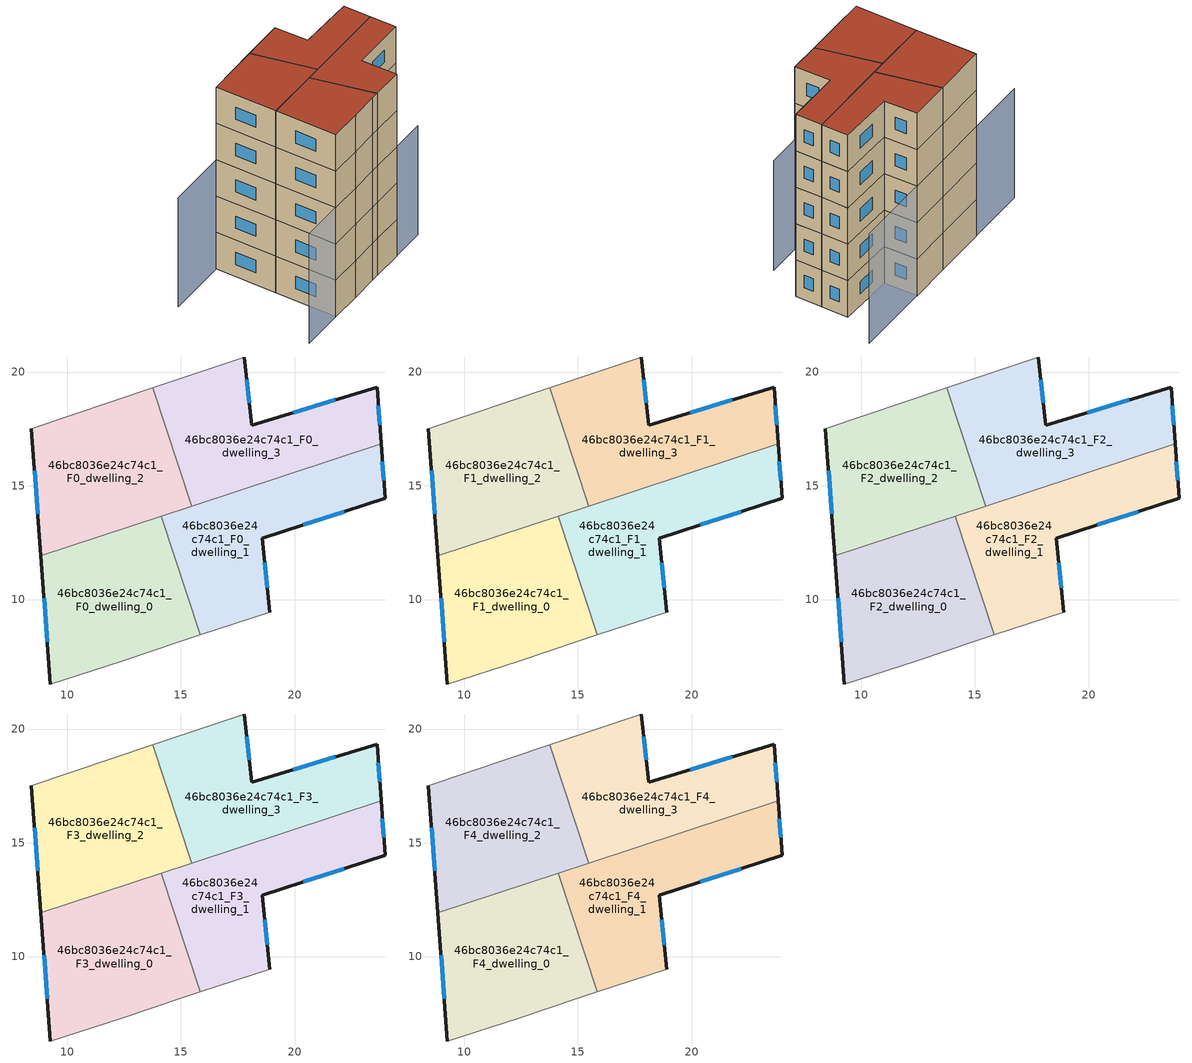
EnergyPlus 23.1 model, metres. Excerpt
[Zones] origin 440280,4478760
46bc8036e24c74c1_F0_dwelling_0
 floor ground (EU_floor_Construction): 14.13,13.67 15.85,8.45 15.06,8.19 12.4,7.29 9.27,6.29 8.85,11.92 z0
 wall outside (EU_wall_Construction): 8.85,11.92 9.27,6.29 z0:3
 wall to 46bc8036e24c74c1_F0_dwelling_1 (EU_wall_Construction): 15.85,8.45 14.13,13.67 z0:3
 wall adiabatic (EU_wall_Construction): 9.27,6.29 12.4,7.29 15.06,8.19 15.85,8.45 z0:3
 wall to 46bc8036e24c74c1_F0_dwelling_2 (EU_wall_Construction): 14.13,13.67 8.85,11.92 z0:3
 window (EU_Window_Construction): 8.99,10.05 9.13,8.15 z0.99:2.01
46bc8036e24c74c1_F0_dwelling_1
 floor ground (EU_floor_Construction): 23.8,16.86 23.98,14.45 18.59,12.69 18.9,9.44 15.85,8.45 14.13,13.67 z0
 wall outside (EU_wall_Construction): 18.9,9.44 18.59,12.69 23.98,14.45 23.8,16.86 z0:3
 wall adiabatic (EU_wall_Construction): 15.85,8.45 18.9,9.44 z0:3
 wall to 46bc8036e24c74c1_F0_dwelling_3 (EU_wall_Construction): 23.8,16.86 15.47,14.11 z0:3
 wall to 46bc8036e24c74c1_F0_dwelling_2 (EU_wall_Construction): 15.47,14.11 14.13,13.66 z0:3
 window (EU_Window_Construction): 23.92,15.25 23.86,16.06 / 20.38,13.28 22.19,13.87 / 18.8,10.52 18.69,11.62 z0.99:2.01
46bc8036e24c74c1_F0_dwelling_2
 floor ground (EU_floor_Construction): 13.76,19.3 15.47,14.11 8.85,11.92 8.43,17.51 z0
 wall outside (EU_wall_Construction): 8.43,17.51 8.85,11.92 z0:3
 wall to 46bc8036e24c74c1_F0_dwelling_3 (EU_wall_Construction): 15.47,14.11 13.76,19.3 z0:3
 wall adiabatic (EU_wall_Construction): 13.76,19.3 8.43,17.51 z0:3
 window (EU_Window_Construction): 8.57,15.66 8.71,13.78 z0.99:2.01
46bc8036e24c74c1_F0_dwelling_3
 floor ground (EU_floor_Construction): 23.63,19.34 23.8,16.86 15.47,14.11 13.76,19.3 17.8,20.66 18.11,17.66 z0
 wall outside (EU_wall_Construction): 23.8,16.86 23.63,19.34 18.11,17.66 17.8,20.66 z0:3
 wall adiabatic (EU_wall_Construction): 17.8,20.66 13.76,19.3 z0:3
 window (EU_Window_Construction): 18.01,18.65 17.9,19.67 / 21.8,18.78 19.94,18.22 / 23.75,17.68 23.69,18.51 z0.99:2.01
46bc8036e24c74c1_F1_dwelling_0
 floor to 46bc8036e24c74c1_F0_dwelling_0 (EU_floor_Construction): 14.13,13.67 15.85,8.45 15.06,8.19 12.4,7.29 9.27,6.29 8.85,11.92 z3
 wall outside (EU_wall_Construction): 8.85,11.92 9.27,6.29 z3:6
 wall to 46bc8036e24c74c1_F1_dwelling_1 (EU_wall_Construction): 15.85,8.45 14.13,13.67 z3:6
 wall adiabatic (EU_wall_Construction): 9.27,6.29 12.4,7.29 15.06,8.19 15.85,8.45 z3:6
 wall to 46bc8036e24c74c1_F1_dwelling_2 (EU_wall_Construction): 14.13,13.67 8.85,11.92 z3:6
 window (EU_Window_Construction): 8.99,10.05 9.13,8.15 z3.99:5.01
46bc8036e24c74c1_F1_dwelling_1
 floor to 46bc8036e24c74c1_F0_dwelling_1 (EU_floor_Construction): 23.8,16.86 23.98,14.45 18.59,12.69 18.9,9.44 15.85,8.45 14.13,13.67 z3
 wall outside (EU_wall_Construction): 18.9,9.44 18.59,12.69 23.98,14.45 23.8,16.86 z3:6
 wall adiabatic (EU_wall_Construction): 15.85,8.45 18.9,9.44 z3:6
 wall to 46bc8036e24c74c1_F1_dwelling_3 (EU_wall_Construction): 23.8,16.86 15.47,14.11 z3:6
 wall to 46bc8036e24c74c1_F1_dwelling_2 (EU_wall_Construction): 15.47,14.11 14.13,13.66 z3:6
 window (EU_Window_Construction): 23.92,15.25 23.86,16.06 / 20.38,13.28 22.19,13.87 / 18.8,10.52 18.69,11.62 z3.99:5.01
46bc8036e24c74c1_F1_dwelling_2
 floor to 46bc8036e24c74c1_F0_dwelling_2 (EU_floor_Construction): 13.76,19.3 15.47,14.11 8.85,11.92 8.43,17.51 z3
 wall outside (EU_wall_Construction): 8.43,17.51 8.85,11.92 z3:6
 wall to 46bc8036e24c74c1_F1_dwelling_3 (EU_wall_Construction): 15.47,14.11 13.76,19.3 z3:6
 wall adiabatic (EU_wall_Construction): 13.76,19.3 8.43,17.51 z3:6
 window (EU_Window_Construction): 8.57,15.66 8.71,13.78 z3.99:5.01
46bc8036e24c74c1_F1_dwelling_3
 floor to 46bc8036e24c74c1_F0_dwelling_3 (EU_floor_Construction): 23.63,19.34 23.8,16.86 15.47,14.11 13.76,19.3 17.8,20.66 18.11,17.66 z3
 wall outside (EU_wall_Construction): 23.8,16.86 23.63,19.34 18.11,17.66 17.8,20.66 z3:6
 wall adiabatic (EU_wall_Construction): 17.8,20.66 13.76,19.3 z3:6
 window (EU_Window_Construction): 18.01,18.65 17.9,19.67 / 21.8,18.78 19.94,18.22 / 23.75,17.68 23.69,18.51 z3.99:5.01
46bc8036e24c74c1_F2_dwelling_0
 floor to 46bc8036e24c74c1_F1_dwelling_0 (EU_floor_Construction): 14.13,13.67 15.85,8.45 15.06,8.19 12.4,7.29 9.27,6.29 8.85,11.92 z6
 wall outside (EU_wall_Construction): 8.85,11.92 9.27,6.29 z6:9
 wall to 46bc8036e24c74c1_F2_dwelling_1 (EU_wall_Construction): 15.85,8.45 14.13,13.67 z6:9
 wall adiabatic (EU_wall_Construction): 9.27,6.29 12.4,7.29 15.06,8.19 15.85,8.45 z6:9
 wall to 46bc8036e24c74c1_F2_dwelling_2 (EU_wall_Construction): 14.13,13.67 8.85,11.92 z6:9
 window (EU_Window_Construction): 8.99,10.05 9.13,8.15 z6.99:8.01
46bc8036e24c74c1_F2_dwelling_1
 floor to 46bc8036e24c74c1_F1_dwelling_1 (EU_floor_Construction): 23.8,16.86 23.98,14.45 18.59,12.69 18.9,9.44 15.85,8.45 14.13,13.67 z6
 wall outside (EU_wall_Construction): 18.9,9.44 18.59,12.69 23.98,14.45 23.8,16.86 z6:9
 wall adiabatic (EU_wall_Construction): 15.85,8.45 18.9,9.44 z6:9
 wall to 46bc8036e24c74c1_F2_dwelling_3 (EU_wall_Construction): 23.8,16.86 15.47,14.11 z6:9
 wall to 46bc8036e24c74c1_F2_dwelling_2 (EU_wall_Construction): 15.47,14.11 14.13,13.66 z6:9
 window (EU_Window_Construction): 23.92,15.25 23.86,16.06 / 20.38,13.28 22.19,13.87 / 18.8,10.52 18.69,11.62 z6.99:8.01
46bc8036e24c74c1_F2_dwelling_2
 floor to 46bc8036e24c74c1_F1_dwelling_2 (EU_floor_Construction): 13.76,19.3 15.47,14.11 8.85,11.92 8.43,17.51 z6
 wall outside (EU_wall_Construction): 8.43,17.51 8.85,11.92 z6:9
 wall to 46bc8036e24c74c1_F2_dwelling_3 (EU_wall_Construction): 15.47,14.11 13.76,19.3 z6:9
 wall adiabatic (EU_wall_Construction): 13.76,19.3 8.43,17.51 z6:9
 window (EU_Window_Construction): 8.57,15.66 8.71,13.78 z6.99:8.01
46bc8036e24c74c1_F2_dwelling_3
 floor to 46bc8036e24c74c1_F1_dwelling_3 (EU_floor_Construction): 23.63,19.34 23.8,16.86 15.47,14.11 13.76,19.3 17.8,20.66 18.11,17.66 z6
 wall outside (EU_wall_Construction): 23.8,16.86 23.63,19.34 18.11,17.66 17.8,20.66 z6:9
 wall adiabatic (EU_wall_Construction): 17.8,20.66 13.76,19.3 z6:9
 window (EU_Window_Construction): 18.01,18.65 17.9,19.67 / 21.8,18.78 19.94,18.22 / 23.75,17.68 23.69,18.51 z6.99:8.01
46bc8036e24c74c1_F3_dwelling_0
 floor to 46bc8036e24c74c1_F2_dwelling_0 (EU_floor_Construction): 14.13,13.67 15.85,8.45 15.06,8.19 12.4,7.29 9.27,6.29 8.85,11.92 z9
 wall outside (EU_wall_Construction): 8.85,11.92 9.27,6.29 z9:12
 wall to 46bc8036e24c74c1_F3_dwelling_1 (EU_wall_Construction): 15.85,8.45 14.13,13.67 z9:12
 wall adiabatic (EU_wall_Construction): 9.27,6.29 12.4,7.29 15.06,8.19 15.85,8.45 z9:12
 wall to 46bc8036e24c74c1_F3_dwelling_2 (EU_wall_Construction): 14.13,13.67 8.85,11.92 z9:12
 window (EU_Window_Construction): 8.99,10.05 9.13,8.15 z9.99:11.01
46bc8036e24c74c1_F3_dwelling_1
 floor to 46bc8036e24c74c1_F2_dwelling_1 (EU_floor_Construction): 23.8,16.86 23.98,14.45 18.59,12.69 18.9,9.44 15.85,8.45 14.13,13.67 z9
 wall outside (EU_wall_Construction): 18.9,9.44 18.59,12.69 23.98,14.45 23.8,16.86 z9:12
 wall adiabatic (EU_wall_Construction): 15.85,8.45 18.9,9.44 z9:12
 wall to 46bc8036e24c74c1_F3_dwelling_3 (EU_wall_Construction): 23.8,16.86 15.47,14.11 z9:12
 wall to 46bc8036e24c74c1_F3_dwelling_2 (EU_wall_Construction): 15.47,14.11 14.13,13.66 z9:12
 window (EU_Window_Construction): 23.92,15.25 23.86,16.06 / 20.38,13.28 22.19,13.87 / 18.8,10.52 18.69,11.62 z9.99:11.01
46bc8036e24c74c1_F3_dwelling_2
 floor to 46bc8036e24c74c1_F2_dwelling_2 (EU_floor_Construction): 13.76,19.3 15.47,14.11 8.85,11.92 8.43,17.51 z9
 wall outside (EU_wall_Construction): 8.43,17.51 8.85,11.92 z9:12
 wall to 46bc8036e24c74c1_F3_dwelling_3 (EU_wall_Construction): 15.47,14.11 13.76,19.3 z9:12
 wall adiabatic (EU_wall_Construction): 13.76,19.3 8.43,17.51 z9:12
 window (EU_Window_Construction): 8.57,15.66 8.71,13.78 z9.99:11.01
46bc8036e24c74c1_F3_dwelling_3
 floor to 46bc8036e24c74c1_F2_dwelling_3 (EU_floor_Construction): 23.63,19.34 23.8,16.86 15.47,14.11 13.76,19.3 17.8,20.66 18.11,17.66 z9
 wall outside (EU_wall_Construction): 23.8,16.86 23.63,19.34 18.11,17.66 17.8,20.66 z9:12
 wall adiabatic (EU_wall_Construction): 17.8,20.66 13.76,19.3 z9:12
 window (EU_Window_Construction): 18.01,18.65 17.9,19.67 / 21.8,18.78 19.94,18.22 / 23.75,17.68 23.69,18.51 z9.99:11.01
46bc8036e24c74c1_F4_dwelling_0
 floor to 46bc8036e24c74c1_F3_dwelling_0 (EU_floor_Construction): 14.13,13.67 15.85,8.45 15.06,8.19 12.4,7.29 9.27,6.29 8.85,11.92 z12
 wall outside (EU_wall_Construction): 8.85,11.92 9.27,6.29 z12:15
 wall to 46bc8036e24c74c1_F4_dwelling_1 (EU_wall_Construction): 15.85,8.45 14.13,13.67 z12:15
 wall adiabatic (EU_wall_Construction): 9.27,6.29 12.4,7.29 15.06,8.19 15.85,8.45 z12:15
 wall to 46bc8036e24c74c1_F4_dwelling_2 (EU_wall_Construction): 14.13,13.67 8.85,11.92 z12:15
 window (EU_Window_Construction): 8.99,10.05 9.13,8.15 z12.99:14.01
 roof outside (EU_roof_Construction): 15.06,8.19 15.85,8.45 14.13,13.67 8.85,11.92 9.27,6.29 12.4,7.29 z15
46bc8036e24c74c1_F4_dwelling_1
 floor to 46bc8036e24c74c1_F3_dwelling_1 (EU_floor_Construction): 23.8,16.86 23.98,14.45 18.59,12.69 18.9,9.44 15.85,8.45 14.13,13.67 z12
 wall outside (EU_wall_Construction): 18.9,9.44 18.59,12.69 23.98,14.45 23.8,16.86 z12:15
 wall adiabatic (EU_wall_Construction): 15.85,8.45 18.9,9.44 z12:15
 wall to 46bc8036e24c74c1_F4_dwelling_3 (EU_wall_Construction): 23.8,16.86 15.47,14.11 z12:15
 wall to 46bc8036e24c74c1_F4_dwelling_2 (EU_wall_Construction): 15.47,14.11 14.13,13.66 z12:15
 window (EU_Window_Construction): 23.92,15.25 23.86,16.06 / 20.38,13.28 22.19,13.87 / 18.8,10.52 18.69,11.62 z12.99:14.01
 roof outside (EU_roof_Construction): 18.9,9.44 18.59,12.69 23.98,14.45 23.8,16.86 14.13,13.67 15.85,8.45 z15
46bc8036e24c74c1_F4_dwelling_2
 floor to 46bc8036e24c74c1_F3_dwelling_2 (EU_floor_Construction): 13.76,19.3 15.47,14.11 8.85,11.92 8.43,17.51 z12
 wall outside (EU_wall_Construction): 8.43,17.51 8.85,11.92 z12:15
 wall to 46bc8036e24c74c1_F4_dwelling_3 (EU_wall_Construction): 15.47,14.11 13.76,19.3 z12:15
 wall adiabatic (EU_wall_Construction): 13.76,19.3 8.43,17.51 z12:15
 window (EU_Window_Construction): 8.57,15.66 8.71,13.78 z12.99:14.01
 roof outside (EU_roof_Construction): 15.47,14.11 13.76,19.3 8.43,17.51 8.85,11.92 z15
46bc8036e24c74c1_F4_dwelling_3
 floor to 46bc8036e24c74c1_F3_dwelling_3 (EU_floor_Construction): 23.63,19.34 23.8,16.86 15.47,14.11 13.76,19.3 17.8,20.66 18.11,17.66 z12
 wall outside (EU_wall_Construction): 23.8,16.86 23.63,19.34 18.11,17.66 17.8,20.66 z12:15
 wall adiabatic (EU_wall_Construction): 17.8,20.66 13.76,19.3 z12:15
 window (EU_Window_Construction): 18.01,18.65 17.9,19.67 / 21.8,18.78 19.94,18.22 / 23.75,17.68 23.69,18.51 z12.99:14.01
 roof outside (EU_roof_Construction): 23.8,16.86 23.63,19.34 18.11,17.66 17.8,20.66 13.76,19.3 15.47,14.11 z15
shading: 5.1,4.91 22.26,10.57 / 25.32,23.12 2.4,15.51 z0:9
[Building]
EU S2 Campaign: North Axis=0; Terrain=City; Solar Distribution=FullExterior
[Site:Location]
Madrid: Latitude=40.5; Longitude=-3.5; Time Zone=1; Elevation=609
[SizingPeriod:WeatherFileDays]
AnnualSizingPeriod: Begin Month=1; Begin Day of Month=1; End Month=12; End Day of Month=31; Day of Week for Start Day=Monday; Use Weather File Daylight Saving Period=No; Use Weather File Rain and Snow Indicators=No
[MATERIAL]
EU_InternalMass_Material: Roughness=MediumRough; Thickness=0.1; Conductivity=1; Density=1800; Specific Heat=900; Thermal Absorptance=0.9; Solar Absorptance=0.7; Visible Absorptance=0.7
[MATERIAL:NOMASS] Roughness=MediumRough; Thermal Absorptance=0.9; Solar Absorptance=0.7; Visible Absorptance=0.7
Name | Thermal Resistance
EU_wall_NoMass | 0.609216
EU_roof_NoMass | 0.513268
EU_floor_NoMass | 0.568163
[WINDOWMATERIAL:SIMPLEGLAZINGSYSTEM]
EU_Window_SimpleGlazing: UFactor=5.50606; Solar Heat Gain Coefficient=0.85; Visible Transmittance=0.85
[CONSTRUCTION]
EU_wall_Construction: EU_wall_NoMass
EU_roof_Construction: EU_roof_NoMass
EU_floor_Construction: EU_floor_NoMass
EU_InternalMass_Construction: EU_InternalMass_Material
EU_Window_Construction: EU_Window_SimpleGlazing
[ZONE] Type=1; Multiplier=1; Ceiling Height=autocalculate; Floor Area=autocalculate; Part of Total Floor Area=Yes
Name | Volume
46bc8036e24c74c1_F0_dwelling_0; 46bc8036e24c74c1_F1_dwelling_0; 46bc8036e24c74c1_F2_dwelling_0; 46bc8036e24c74c1_F3_dwelling_0; 46bc8036e24c74c1_F4_dwelling_0 | 103.02
46bc8036e24c74c1_F0_dwelling_1; 46bc8036e24c74c1_F1_dwelling_1; 46bc8036e24c74c1_F2_dwelling_1; 46bc8036e24c74c1_F3_dwelling_1; 46bc8036e24c74c1_F4_dwelling_1 | 103.01
46bc8036e24c74c1_F0_dwelling_2; 46bc8036e24c74c1_F1_dwelling_2; 46bc8036e24c74c1_F2_dwelling_2; 46bc8036e24c74c1_F3_dwelling_2; 46bc8036e24c74c1_F4_dwelling_2 | 103.011
46bc8036e24c74c1_F0_dwelling_3; 46bc8036e24c74c1_F1_dwelling_3; 46bc8036e24c74c1_F2_dwelling_3; 46bc8036e24c74c1_F3_dwelling_3; 46bc8036e24c74c1_F4_dwelling_3 | 103.016
[INTERNALMASS] Construction=EU_InternalMass_Construction
Name | Zone or ZoneList | Surface Area
46bc8036e24c74c1_F0_dwelling_0_EU_InternalMass | 46bc8036e24c74c1_F0_dwelling_0 | 34.3398
46bc8036e24c74c1_F0_dwelling_1_EU_InternalMass | 46bc8036e24c74c1_F0_dwelling_1 | 34.3367
46bc8036e24c74c1_F0_dwelling_2_EU_InternalMass | 46bc8036e24c74c1_F0_dwelling_2 | 34.337
46bc8036e24c74c1_F0_dwelling_3_EU_InternalMass | 46bc8036e24c74c1_F0_dwelling_3 | 34.3387
46bc8036e24c74c1_F1_dwelling_0_EU_InternalMass | 46bc8036e24c74c1_F1_dwelling_0 | 34.3398
46bc8036e24c74c1_F1_dwelling_1_EU_InternalMass | 46bc8036e24c74c1_F1_dwelling_1 | 34.3367
46bc8036e24c74c1_F1_dwelling_2_EU_InternalMass | 46bc8036e24c74c1_F1_dwelling_2 | 34.337
46bc8036e24c74c1_F1_dwelling_3_EU_InternalMass | 46bc8036e24c74c1_F1_dwelling_3 | 34.3387
46bc8036e24c74c1_F2_dwelling_0_EU_InternalMass | 46bc8036e24c74c1_F2_dwelling_0 | 34.3398
46bc8036e24c74c1_F2_dwelling_1_EU_InternalMass | 46bc8036e24c74c1_F2_dwelling_1 | 34.3367
46bc8036e24c74c1_F2_dwelling_2_EU_InternalMass | 46bc8036e24c74c1_F2_dwelling_2 | 34.337
46bc8036e24c74c1_F2_dwelling_3_EU_InternalMass | 46bc8036e24c74c1_F2_dwelling_3 | 34.3387
46bc8036e24c74c1_F3_dwelling_0_EU_InternalMass | 46bc8036e24c74c1_F3_dwelling_0 | 34.3398
46bc8036e24c74c1_F3_dwelling_1_EU_InternalMass | 46bc8036e24c74c1_F3_dwelling_1 | 34.3367
46bc8036e24c74c1_F3_dwelling_2_EU_InternalMass | 46bc8036e24c74c1_F3_dwelling_2 | 34.337
46bc8036e24c74c1_F3_dwelling_3_EU_InternalMass | 46bc8036e24c74c1_F3_dwelling_3 | 34.3387
46bc8036e24c74c1_F4_dwelling_0_EU_InternalMass | 46bc8036e24c74c1_F4_dwelling_0 | 34.3398
46bc8036e24c74c1_F4_dwelling_1_EU_InternalMass | 46bc8036e24c74c1_F4_dwelling_1 | 34.3367
46bc8036e24c74c1_F4_dwelling_2_EU_InternalMass | 46bc8036e24c74c1_F4_dwelling_2 | 34.337
46bc8036e24c74c1_F4_dwelling_3_EU_InternalMass | 46bc8036e24c74c1_F4_dwelling_3 | 34.3387
[OTHEREQUIPMENT] Fuel Type=Electricity; Design Level Calculation Method=Watts/Area; Power per Zone Floor Area=1; Fraction Latent=0; Fraction Radiant=0; Fraction Lost=0; Carbon Dioxide Generation Rate=0; EndUse Subcategory=EU_Step8_InternalGains
Name | Zone or ZoneList or Space or SpaceList | Schedule
EU_Step8_InternalGain_46bc8036e24c74c1_F0_dwelling_0_f000 | 46bc8036e24c74c1_F0_dwelling_0 | EU_Step8_GainSchedule_46bc8036e24c74c1_F0_dwelling_0_f000
EU_Step8_InternalGain_46bc8036e24c74c1_F0_dwelling_1_f000 | 46bc8036e24c74c1_F0_dwelling_1 | EU_Step8_GainSchedule_46bc8036e24c74c1_F0_dwelling_1_f000
EU_Step8_InternalGain_46bc8036e24c74c1_F0_dwelling_2_f000 | 46bc8036e24c74c1_F0_dwelling_2 | EU_Step8_GainSchedule_46bc8036e24c74c1_F0_dwelling_2_f000
EU_Step8_InternalGain_46bc8036e24c74c1_F0_dwelling_3_f000 | 46bc8036e24c74c1_F0_dwelling_3 | EU_Step8_GainSchedule_46bc8036e24c74c1_F0_dwelling_3_f000
EU_Step8_InternalGain_46bc8036e24c74c1_F1_dwelling_0_f000 | 46bc8036e24c74c1_F1_dwelling_0 | EU_Step8_GainSchedule_46bc8036e24c74c1_F1_dwelling_0_f000
EU_Step8_InternalGain_46bc8036e24c74c1_F1_dwelling_1_f000 | 46bc8036e24c74c1_F1_dwelling_1 | EU_Step8_GainSchedule_46bc8036e24c74c1_F1_dwelling_1_f000
EU_Step8_InternalGain_46bc8036e24c74c1_F1_dwelling_2_f000 | 46bc8036e24c74c1_F1_dwelling_2 | EU_Step8_GainSchedule_46bc8036e24c74c1_F1_dwelling_2_f000
EU_Step8_InternalGain_46bc8036e24c74c1_F1_dwelling_3_f000 | 46bc8036e24c74c1_F1_dwelling_3 | EU_Step8_GainSchedule_46bc8036e24c74c1_F1_dwelling_3_f000
EU_Step8_InternalGain_46bc8036e24c74c1_F2_dwelling_0_f000 | 46bc8036e24c74c1_F2_dwelling_0 | EU_Step8_GainSchedule_46bc8036e24c74c1_F2_dwelling_0_f000
EU_Step8_InternalGain_46bc8036e24c74c1_F2_dwelling_1_f000 | 46bc8036e24c74c1_F2_dwelling_1 | EU_Step8_GainSchedule_46bc8036e24c74c1_F2_dwelling_1_f000
EU_Step8_InternalGain_46bc8036e24c74c1_F2_dwelling_2_f000 | 46bc8036e24c74c1_F2_dwelling_2 | EU_Step8_GainSchedule_46bc8036e24c74c1_F2_dwelling_2_f000
EU_Step8_InternalGain_46bc8036e24c74c1_F2_dwelling_3_f000 | 46bc8036e24c74c1_F2_dwelling_3 | EU_Step8_GainSchedule_46bc8036e24c74c1_F2_dwelling_3_f000
EU_Step8_InternalGain_46bc8036e24c74c1_F3_dwelling_0_f000 | 46bc8036e24c74c1_F3_dwelling_0 | EU_Step8_GainSchedule_46bc8036e24c74c1_F3_dwelling_0_f000
EU_Step8_InternalGain_46bc8036e24c74c1_F3_dwelling_1_f000 | 46bc8036e24c74c1_F3_dwelling_1 | EU_Step8_GainSchedule_46bc8036e24c74c1_F3_dwelling_1_f000
EU_Step8_InternalGain_46bc8036e24c74c1_F3_dwelling_2_f000 | 46bc8036e24c74c1_F3_dwelling_2 | EU_Step8_GainSchedule_46bc8036e24c74c1_F3_dwelling_2_f000
EU_Step8_InternalGain_46bc8036e24c74c1_F3_dwelling_3_f000 | 46bc8036e24c74c1_F3_dwelling_3 | EU_Step8_GainSchedule_46bc8036e24c74c1_F3_dwelling_3_f000
EU_Step8_InternalGain_46bc8036e24c74c1_F4_dwelling_0_f000 | 46bc8036e24c74c1_F4_dwelling_0 | EU_Step8_GainSchedule_46bc8036e24c74c1_F4_dwelling_0_f000
EU_Step8_InternalGain_46bc8036e24c74c1_F4_dwelling_1_f000 | 46bc8036e24c74c1_F4_dwelling_1 | EU_Step8_GainSchedule_46bc8036e24c74c1_F4_dwelling_1_f000
EU_Step8_InternalGain_46bc8036e24c74c1_F4_dwelling_2_f000 | 46bc8036e24c74c1_F4_dwelling_2 | EU_Step8_GainSchedule_46bc8036e24c74c1_F4_dwelling_2_f000
EU_Step8_InternalGain_46bc8036e24c74c1_F4_dwelling_3_f000 | 46bc8036e24c74c1_F4_dwelling_3 | EU_Step8_GainSchedule_46bc8036e24c74c1_F4_dwelling_3_f000
[ZONEVENTILATION:DESIGNFLOWRATE] Schedule=EU_AlwaysOn; Design Flow Rate Calculation Method=AirChanges/Hour; Air Changes per Hour=0.752966; Ventilation Type=Natural; Fan Pressure Rise=0; Fan Total Efficiency=1; Constant Term Coefficient=1; Temperature Term Coefficient=0; Velocity Term Coefficient=0; Velocity Squared Term Coefficient=0; Minimum Indoor Temperature=-100; Maximum Indoor Temperature=100; Delta Temperature=-100; Minimum Outdoor Temperature=-100; Maximum Outdoor Temperature=100; Maximum Wind Speed=40
Name | Zone or ZoneList or Space or SpaceList
EU_ConstantAir_46bc8036e24c74c1_F0_dwelling_0 | 46bc8036e24c74c1_F0_dwelling_0
EU_ConstantAir_46bc8036e24c74c1_F0_dwelling_1 | 46bc8036e24c74c1_F0_dwelling_1
EU_ConstantAir_46bc8036e24c74c1_F0_dwelling_2 | 46bc8036e24c74c1_F0_dwelling_2
EU_ConstantAir_46bc8036e24c74c1_F0_dwelling_3 | 46bc8036e24c74c1_F0_dwelling_3
EU_ConstantAir_46bc8036e24c74c1_F1_dwelling_0 | 46bc8036e24c74c1_F1_dwelling_0
EU_ConstantAir_46bc8036e24c74c1_F1_dwelling_1 | 46bc8036e24c74c1_F1_dwelling_1
EU_ConstantAir_46bc8036e24c74c1_F1_dwelling_2 | 46bc8036e24c74c1_F1_dwelling_2
EU_ConstantAir_46bc8036e24c74c1_F1_dwelling_3 | 46bc8036e24c74c1_F1_dwelling_3
EU_ConstantAir_46bc8036e24c74c1_F2_dwelling_0 | 46bc8036e24c74c1_F2_dwelling_0
EU_ConstantAir_46bc8036e24c74c1_F2_dwelling_1 | 46bc8036e24c74c1_F2_dwelling_1
EU_ConstantAir_46bc8036e24c74c1_F2_dwelling_2 | 46bc8036e24c74c1_F2_dwelling_2
EU_ConstantAir_46bc8036e24c74c1_F2_dwelling_3 | 46bc8036e24c74c1_F2_dwelling_3
EU_ConstantAir_46bc8036e24c74c1_F3_dwelling_0 | 46bc8036e24c74c1_F3_dwelling_0
EU_ConstantAir_46bc8036e24c74c1_F3_dwelling_1 | 46bc8036e24c74c1_F3_dwelling_1
EU_ConstantAir_46bc8036e24c74c1_F3_dwelling_2 | 46bc8036e24c74c1_F3_dwelling_2
EU_ConstantAir_46bc8036e24c74c1_F3_dwelling_3 | 46bc8036e24c74c1_F3_dwelling_3
EU_ConstantAir_46bc8036e24c74c1_F4_dwelling_0 | 46bc8036e24c74c1_F4_dwelling_0
EU_ConstantAir_46bc8036e24c74c1_F4_dwelling_1 | 46bc8036e24c74c1_F4_dwelling_1
EU_ConstantAir_46bc8036e24c74c1_F4_dwelling_2 | 46bc8036e24c74c1_F4_dwelling_2
EU_ConstantAir_46bc8036e24c74c1_F4_dwelling_3 | 46bc8036e24c74c1_F4_dwelling_3
[HVACTEMPLATE:THERMOSTAT] Constant Heating Setpoint=20; Constant Cooling Setpoint=50
EU_HeatOnly_46bc8036e24c74c1_F0_dwelling_0; EU_HeatOnly_46bc8036e24c74c1_F0_dwelling_1; EU_HeatOnly_46bc8036e24c74c1_F0_dwelling_2; EU_HeatOnly_46bc8036e24c74c1_F0_dwelling_3; EU_HeatOnly_46bc8036e24c74c1_F1_dwelling_0; EU_HeatOnly_46bc8036e24c74c1_F1_dwelling_1; EU_HeatOnly_46bc8036e24c74c1_F1_dwelling_2; EU_HeatOnly_46bc8036e24c74c1_F1_dwelling_3; EU_HeatOnly_46bc8036e24c74c1_F2_dwelling_0; EU_HeatOnly_46bc8036e24c74c1_F2_dwelling_1; EU_HeatOnly_46bc8036e24c74c1_F2_dwelling_2; EU_HeatOnly_46bc8036e24c74c1_F2_dwelling_3; EU_HeatOnly_46bc8036e24c74c1_F3_dwelling_0; EU_HeatOnly_46bc8036e24c74c1_F3_dwelling_1; EU_HeatOnly_46bc8036e24c74c1_F3_dwelling_2; EU_HeatOnly_46bc8036e24c74c1_F3_dwelling_3; EU_HeatOnly_46bc8036e24c74c1_F4_dwelling_0; EU_HeatOnly_46bc8036e24c74c1_F4_dwelling_1; EU_HeatOnly_46bc8036e24c74c1_F4_dwelling_2; EU_HeatOnly_46bc8036e24c74c1_F4_dwelling_3
[HVACTEMPLATE:ZONE:IDEALLOADSAIRSYSTEM] System Availability Schedule=EU_AlwaysOn; Maximum Heating Supply Air Temperature=50; Minimum Cooling Supply Air Temperature=13; Maximum Heating Supply Air Humidity Ratio=0.0156; Minimum Cooling Supply Air Humidity Ratio=0.0077; Heating Limit=NoLimit; Cooling Limit=NoLimit; Heating Availability Schedule=EU_AlwaysOn; Cooling Availability Schedule=EU_CoolingOff; Dehumidification Control Type=ConstantSensibleHeatRatio; Cooling Sensible Heat Ratio=0.7; Dehumidification Setpoint=60; Humidification Control Type=None; Humidification Setpoint=30; Outdoor Air Method=None; Outdoor Air Flow Rate per Person=0.00944; Outdoor Air Flow Rate per Zone Floor Area=0; Outdoor Air Flow Rate per Zone=0; Demand Controlled Ventilation Type=None; Outdoor Air Economizer Type=NoEconomizer; Heat Recovery Type=None; Sensible Heat Recovery Effectiveness=0.7; Latent Heat Recovery Effectiveness=0.65
Name | Template Thermostat
46bc8036e24c74c1_F0_dwelling_0 | EU_HeatOnly_46bc8036e24c74c1_F0_dwelling_0
46bc8036e24c74c1_F0_dwelling_1 | EU_HeatOnly_46bc8036e24c74c1_F0_dwelling_1
46bc8036e24c74c1_F0_dwelling_2 | EU_HeatOnly_46bc8036e24c74c1_F0_dwelling_2
46bc8036e24c74c1_F0_dwelling_3 | EU_HeatOnly_46bc8036e24c74c1_F0_dwelling_3
46bc8036e24c74c1_F1_dwelling_0 | EU_HeatOnly_46bc8036e24c74c1_F1_dwelling_0
46bc8036e24c74c1_F1_dwelling_1 | EU_HeatOnly_46bc8036e24c74c1_F1_dwelling_1
46bc8036e24c74c1_F1_dwelling_2 | EU_HeatOnly_46bc8036e24c74c1_F1_dwelling_2
46bc8036e24c74c1_F1_dwelling_3 | EU_HeatOnly_46bc8036e24c74c1_F1_dwelling_3
46bc8036e24c74c1_F2_dwelling_0 | EU_HeatOnly_46bc8036e24c74c1_F2_dwelling_0
46bc8036e24c74c1_F2_dwelling_1 | EU_HeatOnly_46bc8036e24c74c1_F2_dwelling_1
46bc8036e24c74c1_F2_dwelling_2 | EU_HeatOnly_46bc8036e24c74c1_F2_dwelling_2
46bc8036e24c74c1_F2_dwelling_3 | EU_HeatOnly_46bc8036e24c74c1_F2_dwelling_3
46bc8036e24c74c1_F3_dwelling_0 | EU_HeatOnly_46bc8036e24c74c1_F3_dwelling_0
46bc8036e24c74c1_F3_dwelling_1 | EU_HeatOnly_46bc8036e24c74c1_F3_dwelling_1
46bc8036e24c74c1_F3_dwelling_2 | EU_HeatOnly_46bc8036e24c74c1_F3_dwelling_2
46bc8036e24c74c1_F3_dwelling_3 | EU_HeatOnly_46bc8036e24c74c1_F3_dwelling_3
46bc8036e24c74c1_F4_dwelling_0 | EU_HeatOnly_46bc8036e24c74c1_F4_dwelling_0
46bc8036e24c74c1_F4_dwelling_1 | EU_HeatOnly_46bc8036e24c74c1_F4_dwelling_1
46bc8036e24c74c1_F4_dwelling_2 | EU_HeatOnly_46bc8036e24c74c1_F4_dwelling_2
46bc8036e24c74c1_F4_dwelling_3 | EU_HeatOnly_46bc8036e24c74c1_F4_dwelling_3
[SIZING:ZONE] Zone Cooling Design Supply Air Temperature Input Method=SupplyAirTemperature; Zone Cooling Design Supply Air Temperature=13; Zone Heating Design Supply Air Temperature Input Method=SupplyAirTemperature; Zone Heating Design Supply Air Temperature=50; Zone Cooling Design Supply Air Humidity Ratio=0.008; Zone Heating Design Supply Air Humidity Ratio=0.008; Cooling Design Air Flow Method=DesignDay; Cooling Design Air Flow Rate=0; Cooling Minimum Air Flow per Zone Floor Area=0.000762; Cooling Minimum Air Flow=0; Cooling Minimum Air Flow Fraction=0.2; Heating Design Air Flow Method=DesignDay; Heating Design Air Flow Rate=0; Heating Maximum Air Flow per Zone Floor Area=0.002032; Heating Maximum Air Flow=0.141576; Heating Maximum Air Flow Fraction=0.3; Account for Dedicated Outdoor Air System=No; Dedicated Outdoor Air System Control Strategy=NeutralSupplyAir; Dedicated Outdoor Air Low Setpoint Temperature for Design=autosize; Dedicated Outdoor Air High Setpoint Temperature for Design=autosize; Zone Load Sizing Method=Sensible Load Only No Latent Load; Zone Latent Cooling Design Supply Air Humidity Ratio Input Method=HumidityRatioDifference; Zone Cooling Design Supply Air Humidity Ratio Difference=0.005; Zone Latent Heating Design Supply Air Humidity Ratio Input Method=HumidityRatioDifference; Zone Humidification Design Supply Air Humidity Ratio Difference=0.005
46bc8036e24c74c1_F0_dwelling_0; 46bc8036e24c74c1_F0_dwelling_1; 46bc8036e24c74c1_F0_dwelling_2; 46bc8036e24c74c1_F0_dwelling_3; 46bc8036e24c74c1_F1_dwelling_0; 46bc8036e24c74c1_F1_dwelling_1; 46bc8036e24c74c1_F1_dwelling_2; 46bc8036e24c74c1_F1_dwelling_3; 46bc8036e24c74c1_F2_dwelling_0; 46bc8036e24c74c1_F2_dwelling_1; 46bc8036e24c74c1_F2_dwelling_2; 46bc8036e24c74c1_F2_dwelling_3; 46bc8036e24c74c1_F3_dwelling_0; 46bc8036e24c74c1_F3_dwelling_1; 46bc8036e24c74c1_F3_dwelling_2; 46bc8036e24c74c1_F3_dwelling_3; 46bc8036e24c74c1_F4_dwelling_0; 46bc8036e24c74c1_F4_dwelling_1; 46bc8036e24c74c1_F4_dwelling_2; 46bc8036e24c74c1_F4_dwelling_3
[SCHEDULE:CONSTANT]
Name | Hourly Value
EU_AlwaysOn | 1
EU_CoolingOff | 0
[SCHEDULE:FILE] Column Number=1; Rows to Skip at Top=0; Number of Hours of Data=8760; Column Separator=Comma; Interpolate to Timestep=No; Minutes per Item=60; Adjust Schedule for Daylight Savings=Yes
Name | File
EU_Step8_GainSchedule_46bc8036e24c74c1_F0_dwelling_0_f000 | ../../schedules/46bc8036e24c74c1/46bc8036e24c74c1_F0_dwelling_0_f000_gain.csv
EU_Step8_GainSchedule_46bc8036e24c74c1_F0_dwelling_1_f000 | ../../schedules/46bc8036e24c74c1/46bc8036e24c74c1_F0_dwelling_1_f000_gain.csv
EU_Step8_GainSchedule_46bc8036e24c74c1_F0_dwelling_2_f000 | ../../schedules/46bc8036e24c74c1/46bc8036e24c74c1_F0_dwelling_2_f000_gain.csv
EU_Step8_GainSchedule_46bc8036e24c74c1_F0_dwelling_3_f000 | ../../schedules/46bc8036e24c74c1/46bc8036e24c74c1_F0_dwelling_3_f000_gain.csv
EU_Step8_GainSchedule_46bc8036e24c74c1_F1_dwelling_0_f000 | ../../schedules/46bc8036e24c74c1/46bc8036e24c74c1_F1_dwelling_0_f000_gain.csv
EU_Step8_GainSchedule_46bc8036e24c74c1_F1_dwelling_1_f000 | ../../schedules/46bc8036e24c74c1/46bc8036e24c74c1_F1_dwelling_1_f000_gain.csv
EU_Step8_GainSchedule_46bc8036e24c74c1_F1_dwelling_2_f000 | ../../schedules/46bc8036e24c74c1/46bc8036e24c74c1_F1_dwelling_2_f000_gain.csv
EU_Step8_GainSchedule_46bc8036e24c74c1_F1_dwelling_3_f000 | ../../schedules/46bc8036e24c74c1/46bc8036e24c74c1_F1_dwelling_3_f000_gain.csv
EU_Step8_GainSchedule_46bc8036e24c74c1_F2_dwelling_0_f000 | ../../schedules/46bc8036e24c74c1/46bc8036e24c74c1_F2_dwelling_0_f000_gain.csv
EU_Step8_GainSchedule_46bc8036e24c74c1_F2_dwelling_1_f000 | ../../schedules/46bc8036e24c74c1/46bc8036e24c74c1_F2_dwelling_1_f000_gain.csv
EU_Step8_GainSchedule_46bc8036e24c74c1_F2_dwelling_2_f000 | ../../schedules/46bc8036e24c74c1/46bc8036e24c74c1_F2_dwelling_2_f000_gain.csv
EU_Step8_GainSchedule_46bc8036e24c74c1_F2_dwelling_3_f000 | ../../schedules/46bc8036e24c74c1/46bc8036e24c74c1_F2_dwelling_3_f000_gain.csv
EU_Step8_GainSchedule_46bc8036e24c74c1_F3_dwelling_0_f000 | ../../schedules/46bc8036e24c74c1/46bc8036e24c74c1_F3_dwelling_0_f000_gain.csv
EU_Step8_GainSchedule_46bc8036e24c74c1_F3_dwelling_1_f000 | ../../schedules/46bc8036e24c74c1/46bc8036e24c74c1_F3_dwelling_1_f000_gain.csv
EU_Step8_GainSchedule_46bc8036e24c74c1_F3_dwelling_2_f000 | ../../schedules/46bc8036e24c74c1/46bc8036e24c74c1_F3_dwelling_2_f000_gain.csv
EU_Step8_GainSchedule_46bc8036e24c74c1_F3_dwelling_3_f000 | ../../schedules/46bc8036e24c74c1/46bc8036e24c74c1_F3_dwelling_3_f000_gain.csv
EU_Step8_GainSchedule_46bc8036e24c74c1_F4_dwelling_0_f000 | ../../schedules/46bc8036e24c74c1/46bc8036e24c74c1_F4_dwelling_0_f000_gain.csv
EU_Step8_GainSchedule_46bc8036e24c74c1_F4_dwelling_1_f000 | ../../schedules/46bc8036e24c74c1/46bc8036e24c74c1_F4_dwelling_1_f000_gain.csv
EU_Step8_GainSchedule_46bc8036e24c74c1_F4_dwelling_2_f000 | ../../schedules/46bc8036e24c74c1/46bc8036e24c74c1_F4_dwelling_2_f000_gain.csv
EU_Step8_GainSchedule_46bc8036e24c74c1_F4_dwelling_3_f000 | ../../schedules/46bc8036e24c74c1/46bc8036e24c74c1_F4_dwelling_3_f000_gain.csv
